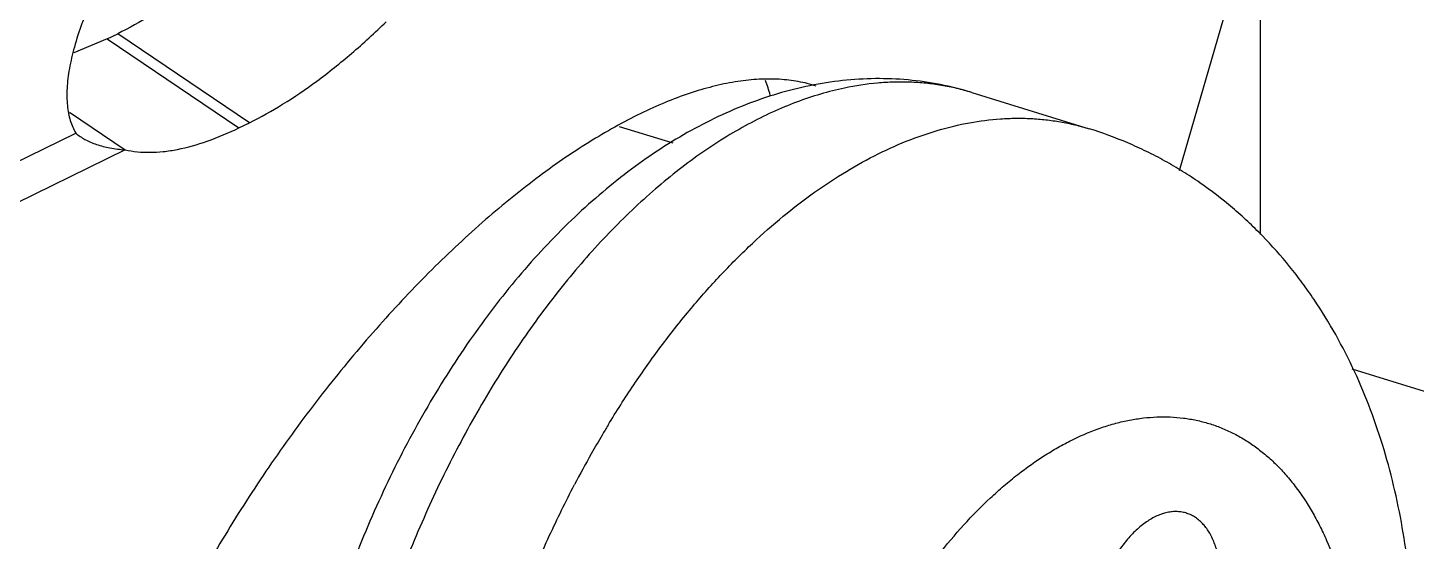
# Model space of a CAD drawing. Header units: inches. Extents: x 0 to 22, y 0 to 17.
# Drawn here: x 4.2839 to 4.4416, y 11.9247 to 11.983 of the extents above; entities that cross this region are included whole.
import ezdxf

# ---------------------------------------------------------------- set-up
doc = ezdxf.new("R2010")
doc.units = ezdxf.units.IN
doc.header["$LTSCALE"] = 1.21
doc.header["$MEASUREMENT"] = 0
doc.layers.get('0').update_dxf_attribs({"linetype": 'CONTINUOUS'})

msp = doc.modelspace()

# ---------------------------------------------------------------- linework, layer by layer
at = {"color": 7}
for p, q in [((4.4352724951, 12.0380333346), (4.4146392353, 11.9667759057)), ((4.4238282636, 11.9985104225), (4.4238282636, 11.9595269462)), ((4.2929054971, 11.98177806), (4.2940918489, 11.9823602369)), ((4.2929054971, 11.98177806), (4.2890879302, 11.9801798253)), ((4.3910870617, 11.9756700599), (4.4044036191, 11.9715549324)), ((4.2886012544, 11.9734316304), (4.2949189519, 11.9691578195)), ((4.3078588527, 11.9716623787), (4.3090452045, 11.9722445556)), ((4.3510485692, 11.9718196726), (4.3571418995, 11.9699366911))]:
    msp.add_line(p, q, dxfattribs=at)
at = {"color": 8}
for p, q in [((4.3090452045, 11.9722445556), (4.2940918489, 11.9823602369)), ((4.2929054971, 11.98177806), (4.3078588527, 11.9716623787)), ((4.1543365377, 11.9048122735), (4.289330243399999, 11.9710575625)), ((4.2949189519, 11.9691578195), (4.1543365377, 11.9001699907)), ((4.434227559, 11.9442660615), (4.4943276854, 11.9256937177))]:
    msp.add_line(p, q, dxfattribs=at)
at = {"color": 7}
msp.add_arc((4.3461507449, 11.9691519754), 0.0229080298, 15.774113724, 20.1269905283, dxfattribs=at)
at = {"color": 8}
for centre, radius, start, end in [((4.4520765137, 11.8759261089), 0.1195905906, 148.8146305703, 149.4396371968), ((4.4540548621, 11.8747653135), 0.1218843362, 149.4426124164, 150.6002969592), ((4.4574733773, 11.8728580304), 0.1257988874, 150.6078075474, 152.4207795)]:
    msp.add_arc(centre, radius, start, end, dxfattribs=at)
at = {"color": 7}
for points, knots in [([(4.5642588069, 12.166032047), (4.5642588069, 12.1563101217), (4.5637316653, 12.1366393975), (4.5614440762, 12.1069260406), (4.5576556741, 12.0768241315), (4.5506098758, 12.0362708429), (4.5382305496, 11.9858407851), (4.5180920903, 11.9269838393), (4.4971042531, 11.8799484928), (4.4780215959, 11.8442439634), (4.4628154902, 11.818862338), (4.446710861000001, 11.7948509375), (4.4298029988, 11.7723534654), (4.4121988806, 11.7515156557), (4.3998463633, 11.7385720729), (4.3935763334, 11.7324274807)], [0, 0, 0, 0, 0.061137331, 0.1236807185, 0.187338305, 0.2518532922, 0.3824485611, 0.5134009705, 0.642560884, 0.7058388931999999, 0.7679067218000001, 0.8285480205, 0.8875737946, 0.9447929087000001, 1, 1, 1, 1]), ([(4.6598501637, 12.0654779293), (4.651642865299999, 12.0492161718), (4.6347425021, 12.0172153541), (4.607801099, 11.9705863393), (4.5795235027, 11.9258109552), (4.55002362, 11.8830637887), (4.5194084407, 11.8425035713), (4.4877941258, 11.8042784158), (4.4552967117, 11.7685340027), (4.4220390152, 11.7354045081), (4.3881446346, 11.7050141779), (4.3537390914, 11.6774775129), (4.31895107, 11.6528969817), (4.283907462799999, 11.6313684243), (4.248740329599999, 11.6129705881), (4.21357571, 11.5977793586), (4.1785502935, 11.5858502979), (4.1550091871, 11.5800188675), (4.1433319001, 11.5776916389)], [0, 0, 0, 0, 0.0745599089, 0.1480899045, 0.2203777252, 0.2912660985, 0.3606223006, 0.428319162, 0.4942384123, 0.5582844124, 0.6203834664, 0.6804851216, 0.738564599, 0.7946259725, 0.8487077242000001, 0.9008821424, 0.9512624048999999, 1, 1, 1, 1]), ([(4.673722505, 12.0325371445), (4.6651133957, 12.0163930438), (4.647416192, 11.9846848377), (4.6192552471, 11.9386348502), (4.5897690969, 11.8946369381), (4.559085166, 11.8528700856), (4.5273232947, 11.8134974261), (4.4946117092, 11.7766714227), (4.4610752867, 11.7425432537), (4.4268507, 11.7112459054), (4.392069513, 11.6829069695), (4.3568715593, 11.6576359826), (4.3213916899, 11.635538353), (4.285771340899999, 11.6166997884), (4.2501476933, 11.6012018701), (4.2146608585, 11.5891060558), (4.1794537666, 11.5804699674), (4.1559297111, 11.5769958956), (4.1442993858, 11.5758733669)], [0, 0, 0, 0, 0.0756717049, 0.1501413463, 0.2231914299, 0.2946638049, 0.3644226366, 0.4323405436, 0.498304575, 0.5622302059000001, 0.6240566359, 0.6837541359, 0.7413224177, 0.7968001595, 0.8502632811, 0.9018330388, 0.9516741622, 1, 1, 1, 1]), ([(4.4108137475, 11.6726195317), (4.4240097538, 11.6825585644), (4.450201896, 11.7037510127), (4.4880671019, 11.7385662314), (4.5250711863, 11.7768377271), (4.5610310647, 11.818376742), (4.5957747326, 11.8629806068), (4.6291350483, 11.9104364882), (4.660944565199999, 11.9605101589), (4.6808471714, 11.9951774537), (4.6905116491, 12.012880958)], [0, 0, 0, 0, 0.1117122989, 0.2276341492, 0.3476301066, 0.4715003257, 0.598983311, 0.7297916545, 0.863609772, 1, 1, 1, 1]), ([(4.3096275576, 11.9938294772), (4.3083517374, 11.992589992), (4.3057995456, 11.9902524103), (4.3018753105, 11.9871106004), (4.2980058229, 11.9844663459), (4.2953827495, 11.9829937189), (4.2940918489, 11.9823602369)], [0, 0, 0, 0, 0.2753190275, 0.5352719578, 0.7774326551999999, 1, 1, 1, 1]), ([(4.2925805948, 11.9893864097), (4.292081967300001, 11.9883929004), (4.2913831965, 11.9869129169), (4.290556953, 11.9849415981), (4.2898572825, 11.9831115174), (4.2891529166, 11.9809464598), (4.2885753638, 11.9784904178), (4.2882920854, 11.9762595355), (4.2883039551, 11.9745481548), (4.2884793963, 11.9733194059), (4.2887419012, 11.9722493301), (4.289061076399999, 11.9715024663), (4.289330243399999, 11.9710575625)], [0, 0, 0, 0, 0.1732657443, 0.2549372406, 0.3331184529, 0.4786137058, 0.6094621567, 0.7258020151000001, 0.8283962731, 0.8750445509999999, 0.9189499218000001, 1, 1, 1, 1]), ([(4.3090452045, 11.9722445556), (4.3103361051, 11.9728780376), (4.3129591785, 11.9743506646), (4.3168286662, 11.9769949191), (4.3207529012, 11.9801367289), (4.323305093, 11.9824743107), (4.3245809132, 11.9837137959)], [0, 0, 0, 0, 0.2225673448, 0.4647280422, 0.7246809725, 1, 1, 1, 1]), ([(4.3733937882, 11.9764046719), (4.3727348689, 11.9766206055), (4.3713541759, 11.976966329), (4.3691813911, 11.9772195672), (4.3668777658, 11.9772178526), (4.3644531762, 11.9769610214), (4.3619169892, 11.9764518276), (4.3592788921, 11.9756933408), (4.3565493043, 11.9746880571), (4.3537389906, 11.9734402357), (4.3508587796, 11.9719556853), (4.3479203409, 11.9702399387), (4.344935671, 11.9682995289), (4.3408351553, 11.9653705871), (4.3356853473, 11.9611896628), (4.3296250733, 11.955519022), (4.3236736832, 11.9491957019), (4.3179267108, 11.9423228091), (4.3124780579, 11.9350103449), (4.3074158143, 11.9273768506), (4.3028215689, 11.9195466509), (4.298769686, 11.9116450616), (4.295325617900001, 11.9038005811), (4.2934159408, 11.8985395153), (4.292583406399999, 11.8959444563)], [0, 0, 0, 0, 0.0171607836, 0.0350983777, 0.0540102642, 0.0740543394, 0.0953429674, 0.1179499239, 0.141921908, 0.1672760734, 0.1940020658, 0.2220747089, 0.2514530491, 0.2820758217, 0.346754256, 0.4154442365, 0.4873368579, 0.5615260096, 0.6370495812, 0.7129111011, 0.7880995222, 0.8616160265, 0.9325512775, 1, 1, 1, 1]), ([(4.3910870617, 11.9756700599), (4.3899081034, 11.9760343856), (4.3875111766, 11.976638832), (4.3838385517, 11.9771645063), (4.380121544800001, 11.9773099888), (4.376389926, 11.9770862964), (4.3726718271, 11.9765017639), (4.3689900208, 11.975573695), (4.3653601364, 11.9743189713), (4.3617941978, 11.9727540327), (4.358300777, 11.9708948396), (4.3548867493, 11.968755504), (4.3515576439, 11.9663493408), (4.3483182797, 11.9636889702), (4.3451741297, 11.9607859276), (4.342130714200001, 11.9576520423), (4.3391941088, 11.9542991715), (4.3363710131, 11.9507395432), (4.3336684085, 11.9469861153), (4.3310935471, 11.9430525107), (4.3286541887, 11.938953019), (4.3263576135, 11.9347029414), (4.3242115876, 11.9303179722), (4.3215539462, 11.9242988465), (4.3186563082, 11.9165466903), (4.316351475799999, 11.9085874467), (4.3148789765, 11.9021407928), (4.3139688192, 11.897301283), (4.3132553719, 11.8924690244), (4.3127420887, 11.8876614378), (4.3124318456, 11.8828973657), (4.3123609754, 11.8797364914), (4.3123609754, 11.878168356)], [0, 0, 0, 0, 0.0261212916, 0.05221377219999999, 0.0784013478, 0.1047293998, 0.1312235879, 0.1579580316, 0.1850014284, 0.2124300236, 0.2403093412, 0.268698287, 0.297650445, 0.3272027782, 0.357379448, 0.3881916558, 0.4196340353, 0.4516895376, 0.4843286586, 0.5175087243, 0.5511797885, 0.5852803235, 0.6197433909000001, 0.6544951032, 0.7245338308, 0.7947519934, 0.8297232348, 0.8644857522, 0.8989658558, 0.9330971943999999, 0.9668048602, 1, 1, 1, 1]), ([(4.289330243399999, 11.9710575625), (4.2896470974, 11.9707797103), (4.2903992199, 11.9702780096), (4.2917138439, 11.9697219316), (4.2932464241, 11.9693309215), (4.294343888399999, 11.9691965465), (4.2949189519, 11.9691578195)], [0, 0, 0, 0, 0.2109174209, 0.4481551249, 0.7115361345000001, 1, 1, 1, 1]), ([(4.2949189519, 11.9691578195), (4.2958405497, 11.9689540694), (4.2973045748, 11.9688234042), (4.2992950043, 11.9689432491), (4.3014937311, 11.969279041), (4.3044061267, 11.9701066568), (4.306687361, 11.9710874941), (4.3078588527, 11.9716623787)], [0, 0, 0, 0, 0.2111580825, 0.325250904, 0.4458137593, 0.70805806, 1, 1, 1, 1]), ([(4.4412707291, 11.9106582525), (4.4412707291, 11.9123484754), (4.4411850982, 11.9157094688), (4.4407900679, 11.9207043892), (4.4401233507, 11.9256066107), (4.439178221000001, 11.9303995931), (4.4379483731, 11.9350693497), (4.4364248396, 11.9396004145), (4.4345992444, 11.9439750805), (4.4324627263, 11.9481723649), (4.4304155921, 11.9515047699), (4.4286183756, 11.9540525306), (4.4267155495, 11.9565154059), (4.4246505485, 11.9588485283), (4.422430739, 11.9610289186), (4.4201085233, 11.9631026659), (4.4176368344, 11.9650070845), (4.4150320067, 11.9667191948), (4.4130143396, 11.9679047862), (4.4109386538, 11.9689866316), (4.4080992644, 11.9702855745), (4.4058956986, 11.971093845), (4.4044036191, 11.9715549324)], [0, 0, 0, 0, 0.06642992980000001, 0.1320674209, 0.1968315429, 0.2607635139, 0.323951936, 0.3864900972, 0.4484949569, 0.5100901244, 0.571414503, 0.6020161124, 0.6325953053, 0.6937064093, 0.7242708429000001, 0.7548477883, 0.8160335917, 0.8466693909, 0.8773182821, 0.9079694801, 0.9386213918, 1, 1, 1, 1])]:
    msp.add_open_spline(points, degree=3, knots=knots, dxfattribs=at)
at = {"color": 8}
for points, knots in [([(4.3766255925, 11.9761772684), (4.375712712599999, 11.97598534), (4.3738746859, 11.9755196286), (4.3711377645, 11.9745988955), (4.368389985799999, 11.9734497042), (4.3656399374, 11.9720753026), (4.3628956644, 11.970480095), (4.3601651782, 11.9686691468), (4.3574568695, 11.9666475638), (4.3547785122, 11.9644218611), (4.352138165, 11.9619984931), (4.348635525400001, 11.9584695837), (4.3452911071, 11.9546165243), (4.342113182, 11.9504834985), (4.3397783205, 11.9471925669), (4.3375266601, 11.9437558491), (4.335364524, 11.9401837722), (4.3332987084, 11.9364869039), (4.3306686892, 11.9313826427), (4.3276645508, 11.9247633486), (4.3250731144, 11.9179251111), (4.3232500063, 11.9123322217), (4.3220132366, 11.9080906792), (4.3209130635, 11.903820964), (4.319636841, 11.8981277259), (4.3183975386, 11.891025533), (4.3176366971, 11.8839283346), (4.3173317838, 11.8783334412), (4.3172800458, 11.8755718825), (4.3172800458, 11.8742028117)], [0, 0, 0, 0, 0.0223168031, 0.0453060875, 0.06902353280000001, 0.0935128252, 0.1188041622, 0.1449152608, 0.1718542488, 0.1996172583, 0.2281923295, 0.2575592039, 0.3185337795, 0.3500793597, 0.3822655679999999, 0.4150417770000001, 0.44835188, 0.4821371451, 0.5163353423, 0.5856989432999999, 0.6559090539, 0.6911600995999999, 0.7264107094, 0.7615895904000001, 0.796625149, 0.8659740331999999, 0.9339400134999999, 0.9672469472, 1, 1, 1, 1]), ([(4.3910870361, 11.9756699771), (4.3905219794, 11.9758445973), (4.3893780263, 11.9761564131), (4.3876305388, 11.9765088124), (4.3858529011, 11.9767455922), (4.3840479906, 11.9768666489), (4.3822183599, 11.9768718325), (4.3797302201, 11.9767229356), (4.377863653399999, 11.9764375646), (4.3766255925, 11.9761772684)], [0, 0, 0, 0, 0.1213210137, 0.2430088616, 0.3654263343, 0.48892351, 0.6138351201, 0.7404791612999999, 1, 1, 1, 1]), ([(4.3497671807, 11.937851142), (4.3507086588, 11.9394065393), (4.3526406406, 11.9424391067), (4.3557162597, 11.9467861994), (4.3589223347, 11.950860822), (4.362242497900001, 11.9546413271), (4.3656591779, 11.9581083141), (4.369155098999999, 11.9612433368), (4.372711869700001, 11.9640303907), (4.3763116444, 11.9664543719), (4.3799356563, 11.9685029323), (4.3835657742, 11.9701643943), (4.3871832424, 11.9714301199), (4.3907693762, 11.9722918719), (4.3937387148, 11.9726720333), (4.396071354, 11.97276499), (4.397788202, 11.9727314133), (4.3994825972, 11.972595136), (4.40115236, 11.9723562812), (4.4027951049, 11.9720149528), (4.4038714849, 11.9717192878), (4.404403593500001, 11.9715548496)], [0, 0, 0, 0, 0.0793050296, 0.1567704141, 0.2321825434, 0.3053520012, 0.3761238933, 0.4443766184, 0.5100342247999999, 0.5730653417, 0.6334972241, 0.6914148679000001, 0.7469750517, 0.8004040254000001, 0.8520068756, 0.8772488377, 0.9021811981, 0.9268612623, 0.9513490455, 0.9757070991, 1, 1, 1, 1]), ([(4.3699349579, 11.872096334), (4.3699405717, 11.8737022521), (4.3700607109, 11.8769571852), (4.370547605500001, 11.8818707635), (4.3713402152, 11.8868419007), (4.3724306999, 11.8918222921), (4.3738083769, 11.8967650928), (4.3754605494, 11.9016230121), (4.377371288, 11.9063497056), (4.3795222291, 11.9109002617), (4.381893188399999, 11.9152309761), (4.384049918000001, 11.9186490756), (4.3858682124, 11.9212359846), (4.3877075553, 11.9236722401), (4.3900907202, 11.926506375), (4.3926276189, 11.9290932929), (4.394708910799999, 11.9309602105), (4.3967618619, 11.9326436902), (4.3988716073, 11.9341425807), (4.401029127, 11.9354309292), (4.4031310555, 11.9365332842), (4.4052654264, 11.9374261418), (4.407412574599999, 11.9380822071), (4.408990038, 11.938446785), (4.410552457900001, 11.9386896876), (4.4120961344, 11.9388104277), (4.4136173084, 11.9388082948), (4.4151121997, 11.9386832389), (4.4165771293, 11.9384357581), (4.418008409800001, 11.9380661742), (4.4194023858, 11.9375753063), (4.4207556813, 11.9369647164), (4.4220649031, 11.9362358187), (4.423326697, 11.9353903108), (4.4245381919, 11.9344306514), (4.4256964716, 11.9333592183), (4.4267986156, 11.932178416), (4.4282091104, 11.9304391017), (4.4294757323, 11.9285103508), (4.430597704599999, 11.926426228), (4.431661254, 11.9241568848), (4.4328080687, 11.9210942567), (4.4336863922, 11.9178534894), (4.4342457981, 11.9151212944), (4.4347162615, 11.9122355486), (4.435104672900001, 11.9084825954), (4.4352037466, 11.9054351252), (4.4352037466, 11.9038828816)], [0, 0, 0, 0, 0.0365502227, 0.0740714217, 0.1123141735, 0.1510541596, 0.1900463168, 0.2290369708, 0.2677763944, 0.3060190445, 0.343527237, 0.3800798036, 0.397936363, 0.4154808636, 0.4495448264, 0.4821357029, 0.4978484555, 0.5131590445, 0.5425474201, 0.556635963, 0.5703257716, 0.5965471589, 0.6091303552, 0.6213915696, 0.6333636618, 0.6450845528, 0.6565966495000001, 0.6679472692, 0.6791872795999999, 0.6903698706, 0.7015498723, 0.7127820136, 0.7241197783, 0.7356144572, 0.7473133633, 0.7592596597, 0.7714920647, 0.7840431823999999, 0.810193559, 0.8238453178, 0.8378948628, 0.8672057359, 0.898142745, 0.9142111583, 0.9306649537, 0.9646716109000001, 1, 1, 1, 1]), ([(4.3311059343, 11.8808896196), (4.3313042859, 11.8830315752), (4.3318162912, 11.8873379159), (4.3329105233, 11.8937890133), (4.3343304822, 11.9002460295), (4.3360664915, 11.9066648972), (4.3381066367, 11.9130017252), (4.3404372521, 11.9192132044), (4.3430418975, 11.9252569455), (4.3449647638, 11.9291776544), (4.3459688231, 11.9310997206)], [0, 0, 0, 0, 0.1225001647, 0.2468359415, 0.3724781065, 0.4988483044, 0.6253633444, 0.7514422048, 0.8765090240000001, 1, 1, 1, 1]), ([(4.4191576265, 11.917441638), (4.419202258399999, 11.9177469092), (4.419276329, 11.9183545798), (4.4193626405, 11.9195486097), (4.4193584244, 11.9207193999), (4.419255768999999, 11.9218500773), (4.4191334046, 11.922650957), (4.4189650199, 11.923412485), (4.4186874425, 11.9243474149), (4.4183203279, 11.9252102528), (4.4178579514, 11.9259728115), (4.4174807352, 11.9264712833), (4.4170672811, 11.9269058841), (4.4166203503, 11.9272739739), (4.4161424847, 11.927572648), (4.4156368616, 11.9277995476), (4.4151071319, 11.9279533754), (4.4145568978, 11.9280326497), (4.4139901243, 11.9280370336), (4.4134106343, 11.9279671094), (4.412822209700001, 11.9278231435), (4.4120124818, 11.9275276747), (4.4112181361, 11.9270904003), (4.410453258, 11.9265386053), (4.4098751892, 11.926051055), (4.4093102827, 11.9255024676), (4.4085666851, 11.9246807854), (4.4078782397, 11.923764101), (4.4072480864, 11.9227716648), (4.406951035, 11.92224689), (4.406807608999999, 11.9219784272)], [0, 0, 0, 0, 0.0399703661, 0.0792694595, 0.1550611623, 0.1912966283, 0.2262862136, 0.2599549331, 0.2922503147, 0.3525795911, 0.3807288584, 0.4076244763, 0.4334068832, 0.4582677159, 0.4824395518, 0.5061972122, 0.5298397203999999, 0.5536727363, 0.577991564, 0.6030591875, 0.629102066, 0.656297528, 0.7145491639, 0.7457886109, 0.7784233016, 0.8124230264, 0.8477315595999999, 0.9219181709000001, 0.9605663837999999, 1, 1, 1, 1])]:
    msp.add_open_spline(points, degree=3, knots=knots, dxfattribs=at)

doc.saveas('drawing.dxf')
